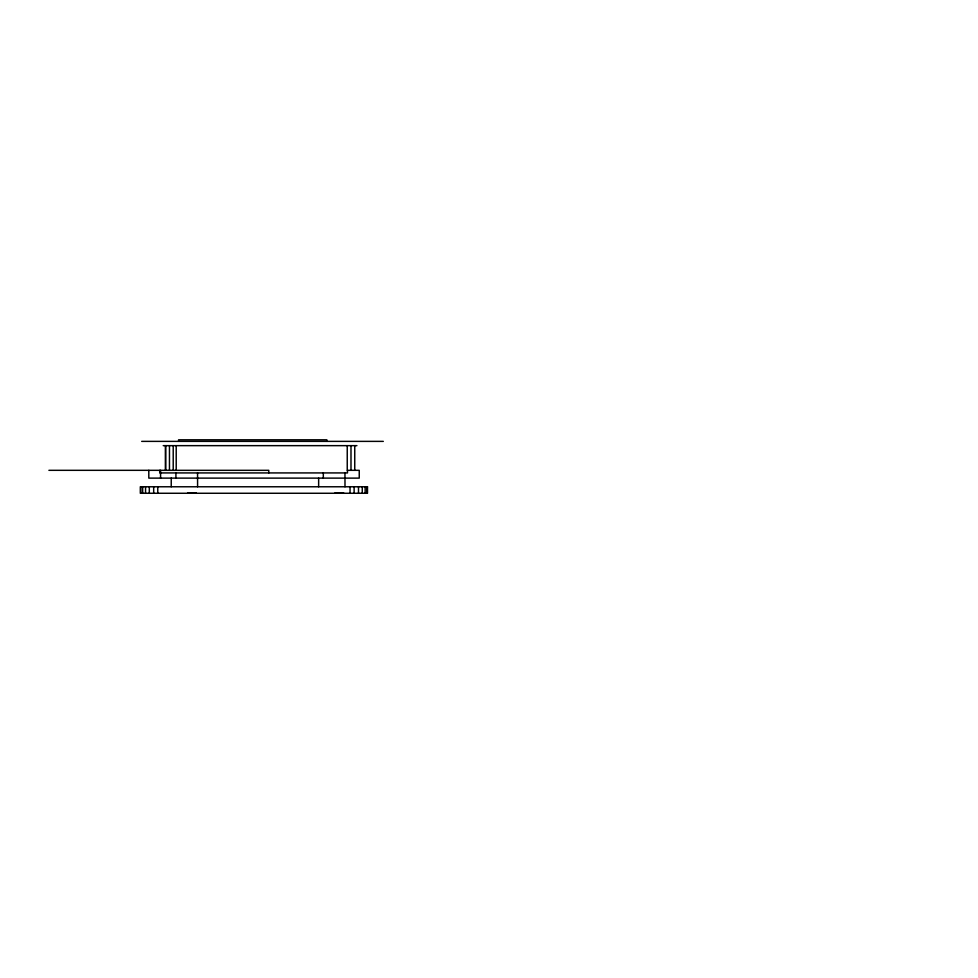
<?xml version="1.0" encoding="UTF-8"?>
<svg xmlns="http://www.w3.org/2000/svg" width="978" height="978" viewBox="0 0 978 978"><rect width="100%" height="100%" fill="white"/><g stroke="black" fill="none" stroke-linecap="round" stroke-linejoin="round"><path stroke-width="1.47" d="M141.688 441.371L383.315 441.371M163.216 445.65L356.921 445.65M48.9 470.32L268.779 470.32L268.779 472.924M187.605 492.826L196.236 492.826M335.002 492.826L343.633 492.826M366.958 486.775L366.958 493.267M365.149 486.775L365.149 493.267M362.263 486.775L362.263 493.267M358.498 486.775L358.498 493.267M354.745 445.65L354.745 470.32M354.122 486.775L354.122 493.267M350.992 445.65L350.992 470.32M350.051 486.775L350.051 493.267M347.471 470.32L347.471 472.924L159.707 472.924L159.707 470.32M347.239 445.65L347.239 470.32L359.244 470.32L359.244 478.12L148.803 478.12L148.803 470.32M344.953 472.924L345.002 486.775M326.835 441.371L326.835 439.807L178.583 439.807L178.583 441.371M323.315 472.924L323.315 478.12M318.645 478.12L318.645 486.775M197.593 486.775L197.556 472.924M176.211 445.65L176.211 470.32M175.918 472.924L175.918 478.12M173.216 445.65L173.216 470.32M171.236 478.12L171.236 486.775M169.463 445.65L169.463 470.32M165.722 445.65L165.722 470.32M165.38 445.65L165.38 470.32M160.575 470.32L160.575 478.12M157.764 486.775L157.764 493.267M153.68 486.775L153.68 493.267M149.304 486.775L149.304 493.267M145.551 486.775L145.551 493.267M142.666 486.775L142.666 493.267M140.844 486.775L140.844 493.267M367.496 486.775L140.319 486.775L140.319 493.267L367.496 493.267L367.496 486.775"/></g></svg>
